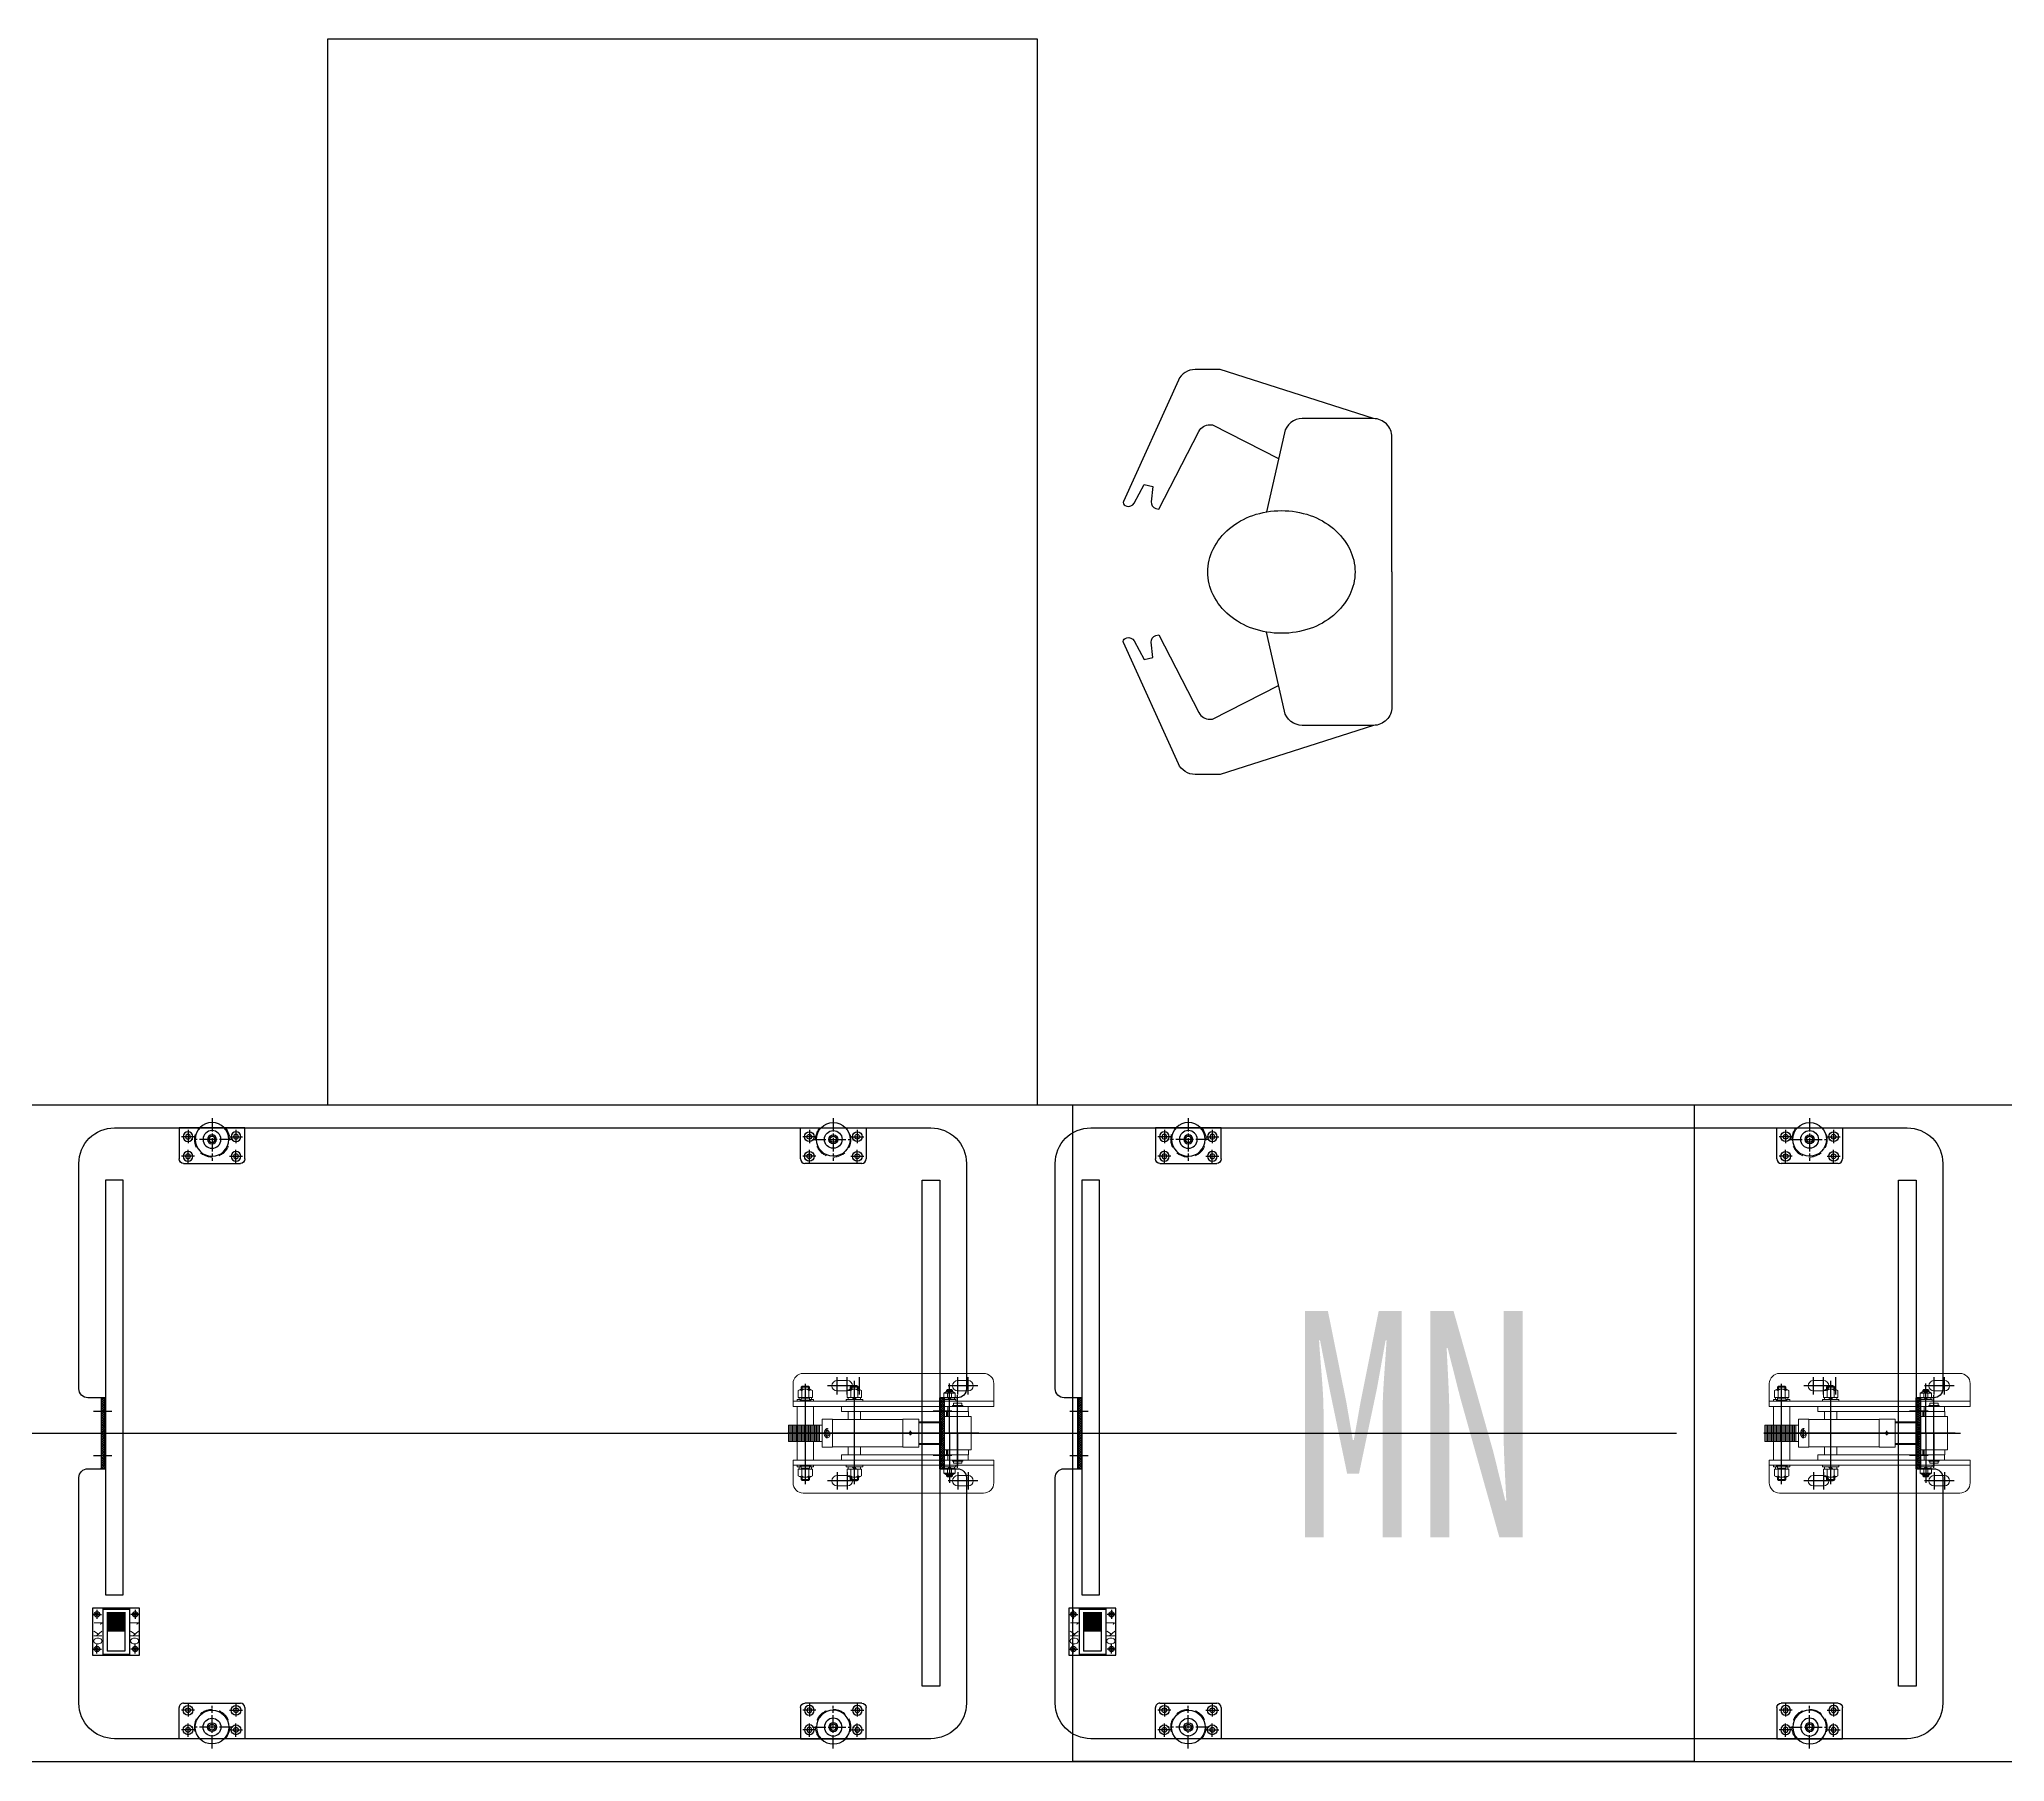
# Model space of a CAD drawing. Extents: x 539033 to 804858, y 468425 to 1263560.
# Drawn here: x 728751 to 730965, y 508501 to 510441 of the extents above; entities that cross this region are included whole.
import ezdxf

# ---------------------------------------------------------------- set-up
doc = ezdxf.new("R2010")
doc.units = 0
doc.header["$LTSCALE"] = 1000
doc.header["$MEASUREMENT"] = 0
for name, pattern in [('3', [5, 2.5, -1.25, 0, -1.25]), ('ACAD_ISO04W100', [30, 24, -3, 0, -3]), ('CENTER', [50.8, 31.75, -6.35, 6.35, -6.35]), ('CENTER2', [1.125, 0.75, -0.125, 0.125, -0.125]), ('CENTERX2', [4, 2.5, -0.5, 0.5, -0.5]), ('DASHDOT', [25.4, 12.7, -6.35, 0, -6.35]), ('DASHED', [0.75, 0.5, -0.25]), ('HIDDEN', [0.375, 0.25, -0.125])]:
    doc.linetypes.add(name, pattern=pattern)
doc.layers.get('0').update_dxf_attribs({"linetype": 'CONTINUOUS'})
for name, color, linetype in [('1', 1, 'DASHDOT'), ('11', 230, 'CONTINUOUS'), ('C', 1, 'CONTINUOUS'), ('DIM', 6, 'CONTINUOUS'), ('L2', 7, 'CONTINUOUS'), ('流水线', 4, 'CONTINUOUS')]:
    doc.layers.add(name, color=color, linetype=linetype)
for name, color, linetype, lineweight in [('3', 7, 'ACAD_ISO04W100', 15), ('7', 7, '3', 9), ('CAXA0', 7, 'CONTINUOUS', 25)]:
    doc.layers.add(name, color=color, linetype=linetype, lineweight=lineweight)
doc.styles.add('HZ1', font='', dxfattribs={"width": 0.8})
doc.styles.get("Standard").update_dxf_attribs({"font": 'txt.shx', "width": 0.7, "height": 500, "bigfont": 'hzdx.shx'})
doc.styles.get('HZ1').set_extended_font_data('SimSun')

# ---------------------------------------------------------------- blocks, each defined once
blk = doc.blocks.new('A$C02164963')
for p, q in [((0, 53), (0, 0)), ((53, 53), (0, 53)), ((11.5, 53), (11.5, 0)), ((11.5, 52), (41.5, 52)), ((16.5, 48.5), (16.5, 4.5)), ((36.5, 48.5), (36.5, 4.5)), ((41.5, 53), (41.5, 0)), ((53, 0), (53, 53)), ((11.5, 1), (41.5, 1)), ((36.5, 4.5), (16.5, 4.5)), ((0, 0), (53, 0))]:
    blk.add_line(p, q)
at = {"color": 1, "linetype": 'CENTER'}
for p, q in [((0, 46), (10, 46)), ((5, 51), (5, 41)), ((53, 46), (43, 46)), ((48, 51), (48, 41)), ((0, 7), (10, 7)), ((5, 2), (5, 12)), ((53, 7), (43, 7)), ((48, 2), (48, 12))]:
    blk.add_line(p, q, dxfattribs=at)
at = {"const_width": 20}
blk.add_lwpolyline([(26.5, 26.5), (26.5, 48.5)], dxfattribs=at)
for centre, radius in [((5, 46), 3), ((5, 46), 1.5), ((48, 46), 3), ((48, 46), 1.5), ((5, 7), 3), ((5, 7), 1.5), ((48, 7), 3), ((48, 7), 1.5)]:
    blk.add_circle(centre, radius)
at = {"text_generation_flag": 4}
for s, p in [('OK', (1.5, 11.8)), ('1', (1.7, 32.2)), ('1', (42.6, 32.2)), ('OK', (42.9, 11.8))]:
    blk.add_text(s, height=9, rotation=90, dxfattribs=at).set_placement(p)
blk = doc.blocks.new('A$C21B97B69')
at = {"color": 1, "linetype": 'CENTER2', "ltscale": 0.02}
for p, q in [((37, 51), (37, 2.9)), ((17.2, 30), (2.7, 30)), ((10, 37.9), (10, 22.7)), ((13.6, 27), (60.4, 27)), ((32, 27), (41.8, 27)), ((56.8, 30), (71.3, 30)), ((64, 37.9), (64, 22.7)), ((17.2, 8), (2.7, 8)), ((10, 0.1), (10, 15.3)), ((56.8, 8), (71.3, 8)), ((64, 0.1), (64, 15.3))]:
    blk.add_line(p, q, dxfattribs=at)
at = {"color": 4}
for p, q in [((0, 40), (74, 40)), ((0, 5), (0, 40)), ((74, 40), (74, 5)), ((69, 0), (5, 0))]:
    blk.add_line(p, q, dxfattribs=at)
for centre, radius in [((37, 27), 19), ((10, 30), 5.5), ((10, 30), 2.75), ((37, 27), 10), ((37, 27), 5), ((37, 27), 3.38), ((64, 30), 5.5), ((64, 30), 2.75), ((10, 8), 5.5), ((10, 8), 2.75), ((64, 8), 5.5), ((64, 8), 2.75)]:
    blk.add_circle(centre, radius, dxfattribs=at)
at = {"color": 4, "linetype": 'HIDDEN', "lineweight": 9, "ltscale": 0.06}
blk.add_arc((36.9, 27), 20, 139.3169, 40.6831, dxfattribs=at)
at = {"color": 4}
for centre, start, end in [((5, 5), 180, 270), ((69, 5), 270, 0)]:
    blk.add_arc(centre, 5, start, end, dxfattribs=at)
blk = doc.blocks.new('A$C2E146BF2')
h = blk.add_hatch()
h.set_pattern_fill('ANSI37', color=2, scale=15, style=0)
h.set_pattern_definition([(135, (109616.842, 27284.7453), (1.325825215, 1.325825215), []), (45, (109616.842, 27284.7453), (1.325825215, -1.325825215), [])])
h.paths.add_polyline_path([(30, 395), (25, 395), (25, 315), (30, 315)])
h = blk.add_hatch()
h.set_pattern_fill('ANSI37', color=2, scale=15, style=0)
h.set_pattern_definition([(45, (-108616.8856, 27284.7453), (-1.325825215, 1.325825215), []), (135, (-108616.8856, 27284.7453), (-1.325825215, -1.325825215), [])])
h.paths.add_polyline_path([(970, 395), (975, 395), (975, 315), (970, 315)])
at = {"color": 1, "linetype": 'CENTER'}
for p, q in [((16.4, 380), (37.3, 380)), ((983.5, 380), (962.6, 380)), ((16.4, 330), (37.3, 330)), ((983.5, 330), (962.6, 330))]:
    blk.add_line(p, q, dxfattribs=at)
at = {"color": 4}
blk.add_lwpolyline([(10, 395, -0.414214), (0, 405), (0, 659, -0.414214), (40, 699), (960, 699, -0.414214), (1000, 659), (1000, 405, -0.414214), (990, 395), (970, 395), (970, 315), (990, 315, -0.414214), (1000, 305), (1000, 51, -0.414214), (960, 11), (40, 11, -0.414214), (0, 51), (0, 305, -0.414214), (10, 315), (30, 315), (30, 395)], format="xyb", close=True, dxfattribs=at)
for points in [[(30, 395), (25, 395), (25, 315), (30, 315)], [(970, 395), (975, 395), (975, 315), (970, 315)]]:
    blk.add_lwpolyline(points, close=True, dxfattribs=at)
at = {"layer": 'CAXA0', "lineweight": 25}
for points in [[(30, 640), (30, 173.1), (50, 173.1), (50, 640)], [(950, 70), (950, 640), (970, 640), (970, 70)]]:
    blk.add_lwpolyline(points, close=True, dxfattribs=at)
at = {"linetype": 'ByBlock', "xscale": -1}
blk.add_blockref('A$C21B97B69', (187, 659), dxfattribs=at)
at = {"linetype": 'ByBlock'}
blk.add_blockref('A$C21B97B69', (813, 659), dxfattribs=at)
blk.add_blockref('A$C02164963', (15.4, 105))
at = {"linetype": 'ByBlock', "rotation": 180}
blk.add_blockref('A$C21B97B69', (187, 51), dxfattribs=at)
at = {"linetype": 'ByBlock', "xscale": -1, "rotation": 180}
blk.add_blockref('A$C21B97B69', (813, 51), dxfattribs=at)
blk = doc.blocks.new('工位')
at = {"layer": '11', "color": 230}
for points in [[(-208.3, -155.1), (-275, 53.2), (-275, 87.1, -0.294108), (-260.3, 109.9), (-95.9, 184.6, -0.446254), (-90.2, 182.1), (-89.5, 180, -0.364113), (-93.5, 170), (-119, 156.4), (-116, 144.5), (-95.4, 146.7, -0.368169), (-86.4, 140.6), (-85.3, 136.6), (-191, 82, 0.280456), (-200, 67.2), (-200, 63.5), (-154.3, -26.2)], [(208.3, -155.1), (275, 53.2), (275, 87.1, 0.294108), (260.3, 109.9), (95.9, 184.6, 0.446254), (90.2, 182.1), (89.5, 180, 0.364113), (93.5, 170), (119, 156.4), (116, 144.5), (95.4, 146.7, 0.368169), (86.4, 140.6), (85.3, 136.6), (191, 82, -0.280456), (200, 67.2), (200, 63.5), (154.3, -26.2)], [(0, -180.1), (-183.3, -180.1, -0.414214), (-208.3, -155.1), (-208.3, -58.4, -0.350404), (-188.9, -34.1), (-81.6, -9.8)], [(0, -180.1), (183.3, -180.1, 0.414214), (208.3, -155.1), (208.3, -58.4, 0.350404), (188.9, -34.1), (81.6, -9.8)]]:
    blk.add_lwpolyline(points, format="xyb", dxfattribs=at)
blk.add_lwpolyline([(0, 69.9, 0.115836), (-31.1, 62.6, 0.104065), (-58.9, 40.6, 0.09084), (-76.8, 8.9, 0.083285), (-83.3, -30.1, 0.083285), (-76.8, -69.2, 0.09084), (-58.9, -100.8, 0.104065), (-31.1, -122.8, 0.115836), (0, -130.1, 0.115836), (31.1, -122.8, 0.104065), (58.9, -100.8, 0.09084), (76.8, -69.2, 0.083285), (83.3, -30.1, 0.083285), (76.8, 8.9, 0.09084), (58.9, 40.6, 0.104065), (31.1, 62.6, 0.115836)], format="xyb", close=True, dxfattribs=at)
blk = doc.blocks.new('A$C048B24C4')
blk.add_blockref('工位', (275, 180.1))
blk = doc.blocks.new('555')
at = {"xscale": -1, "rotation": 180}
blk.add_blockref('A$C048B24C4', (-275, 250), dxfattribs=at)
blk = doc.blocks.new('A$C2E7C497D')
at = {"xscale": -1}
blk.add_blockref('555', (275, 114.8), dxfattribs=at)
blk = doc.blocks.new('A$C64297987')
at = {"layer": '流水线', "linetype": 'DASHED', "rotation": 180}
blk.add_blockref('A$C2E7C497D', (550, 364.8), dxfattribs=at)
blk = doc.blocks.new('A$C1BEA0190')
at = {"layer": '流水线', "linetype": 'DASHED'}
blk.add_blockref('A$C64297987', (0, 0), dxfattribs=at)
blk = doc.blocks.new('A$C31781135')
at = {"layer": 'C', "color": 7, "linetype": 'Continuous', "xscale": -0.6, "yscale": 0.6, "zscale": 0.6, "rotation": 180}
blk.add_blockref('A$C1BEA0190', (0, 218.9), dxfattribs=at)
blk = doc.blocks.new('A$C5F623BC8')
at = {"layer": 'DIM', "linetype": 'Continuous', "xscale": 3.6, "yscale": 3.6, "zscale": 3.6}
blk.add_blockref('A$C31781135', (0, 0), dxfattribs=at)
blk = doc.blocks.new('A$C3CBE0720')
at = {"layer": '7', "linetype": 'Continuous', "xscale": -0.384, "yscale": 0.384, "zscale": 0.384, "rotation": 180}
blk.add_blockref('A$C5F623BC8', (0, 302.6), dxfattribs=at)
blk = doc.blocks.new('A$C55651892')
at = {"linetype": 'ByBlock'}
blk.add_blockref('A$C3CBE0720', (0, 0), dxfattribs=at)
blk = doc.blocks.new('A$C458E0670')
at = {"linetype": 'ByBlock', "xscale": -1}
blk.add_blockref('A$C55651892', (456.2, 0), dxfattribs=at)
blk = doc.blocks.new('0')
at = {"layer": 'L2', "rotation": 90}
blk.add_blockref('A$C458E0670', (-163.5, -202.4), dxfattribs=at)
blk = doc.blocks.new('A$C0F10309A')
at = {"color": 5, "linetype": 'DASHED', "xscale": -1, "rotation": 270}
blk.add_blockref('0', (202.4, 466), dxfattribs=at)
blk = doc.blocks.new('A$C226D065B')
at = {"xscale": -1, "rotation": 180}
blk.add_blockref('A$C0F10309A', (0, 302.6), dxfattribs=at)
blk = doc.blocks.new('A$C4D7979D7')
at = {"layer": '1', "linetype": 'CENTERX2'}
for p, q in [((18.2, 121), (51.6, 121)), ((29.1, 111.2), (29.1, 130.7)), ((40.7, 111.2), (40.7, 130.7)), ((50, 67.5), (50, 123.5)), ((154.2, 121), (187.6, 121)), ((157.1, 125), (157.1, 8.3)), ((165.1, 111.2), (165.1, 130.7)), ((176.7, 111.2), (176.7, 130.7)), ((212.4, 124.7), (212.4, 11.7)), ((40.8, 106.5), (40.8, 24.5)), ((40.8, 67.5), (40.8, 104.6)), ((232.4, 67.5), (10.9, 67.5)), ((16.9, 67.5), (232.3, 67.5)), ((40.8, 67.5), (40.8, 30.3)), ((50, 67.5), (50, 11.5)), ((94, 69.8), (94, 64.8)), ((187.7, 72.4), (187.7, 61.8)), ((29.1, 23.7), (29.1, 4.2)), ((40.7, 23.7), (40.7, 4.2)), ((151.2, 23.7), (151.2, 4.2)), ((165.1, 23.7), (165.1, 4.2)), ((176.7, 23.7), (176.7, 4.2)), ((18.2, 14), (51.6, 14)), ((154.2, 14), (187.6, 14))]:
    blk.add_line(p, q, dxfattribs=at)
at = {"layer": '3', "linetype": 'Continuous'}
for p, q in [((11.6, 134.9), (214.7, 134.9)), ((0, 97.7), (0, 123.3)), ((43.6, 112.6), (46.5, 114.3)), ((43.6, 107.2), (43.6, 112.6)), ((56.4, 112.6), (43.6, 112.6)), ((46.5, 115.5), (47.7, 116.7)), ((46.5, 114.3), (46.5, 115.5)), ((53.5, 115.5), (46.5, 115.5)), ((53.5, 114.3), (46.5, 114.3)), ((47.7, 114.3), (47.7, 116.7)), ((52.3, 116.7), (47.7, 116.7)), ((47.7, 107.2), (47.7, 112.6)), ((52.3, 114.3), (52.3, 116.7)), ((53.5, 115.5), (52.3, 116.7)), ((52.3, 107.2), (52.3, 112.6)), ((53.5, 114.3), (53.5, 115.5)), ((56.4, 112.6), (53.5, 114.3)), ((56.4, 107.2), (56.4, 112.6)), ((149, 115.4), (151.9, 117.1)), ((149, 107.8), (149, 115.4)), ((162.4, 117.1), (151.9, 117.1)), ((152.5, 119.4), (153.7, 120.6)), ((161.8, 119.4), (152.5, 119.4)), ((152.5, 119.4), (152.5, 117.1)), ((153.1, 115.4), (153.1, 107.8)), ((160.6, 120.6), (153.7, 120.6)), ((153.7, 120.6), (153.7, 117.1)), ((160.6, 120.6), (160.6, 117.1)), ((160.6, 120.6), (161.8, 119.4)), ((161.2, 115.4), (161.2, 107.8)), ((161.8, 119.4), (161.8, 117.1)), ((165.3, 115.4), (162.4, 117.1)), ((165.3, 107.8), (165.3, 115.4)), ((204.2, 115.4), (207.1, 117.1)), ((204.2, 107.8), (204.2, 115.4)), ((217.6, 117.1), (207.1, 117.1)), ((207.7, 119.4), (208.9, 120.6)), ((217, 119.4), (207.7, 119.4)), ((207.7, 119.4), (207.7, 117.1)), ((208.3, 115.4), (208.3, 107.8)), ((208.9, 120.6), (208.9, 117.1)), ((215.8, 120.6), (208.9, 120.6)), ((215.8, 120.6), (215.8, 117.1)), ((215.8, 120.6), (217, 119.4)), ((216.4, 115.4), (216.4, 107.8)), ((217, 119.4), (217, 117.1)), ((220.5, 115.4), (217.6, 117.1)), ((220.5, 107.8), (220.5, 115.4)), ((226.3, 97.7), (226.3, 123.3)), ((0, 103.5), (226.3, 103.5)), ((0, 97.7), (226.3, 97.7)), ((28.7, 86.1), (28.7, 91.9)), ((52, 91.9), (28.7, 91.9)), ((29, 91.9), (29, 97.7)), ((29, 91.9), (171.5, 91.9)), ((46.6, 98.9), (34.9, 98.9)), ((34.9, 97.7), (34.9, 98.9)), ((36.1, 98.9), (36.1, 101.2)), ((45.5, 101.2), (36.1, 101.2)), ((45.2, 98.9), (36.4, 98.9)), ((45.2, 97.7), (36.4, 97.7)), ((59.3, 97.7), (40.7, 97.7)), ((43, 103.5), (43, 105.4)), ((57, 105.4), (43, 105.4)), ((57, 103.5), (43, 103.5)), ((56.4, 107.2), (43.6, 107.2)), ((44.5, 105.4), (44.5, 107.2)), ((45.5, 98.9), (45.5, 101.2)), ((46.6, 97.7), (46.6, 98.9)), ((48.2, 107.2), (50, 105.4)), ((50, 107.2), (51.9, 105.4)), ((52, 91.9), (52, 97.7)), ((52, 91.9), (52, 86.1)), ((52.3, 86.1), (52.3, 91.9)), ((53.5, 86.1), (53.5, 91.9)), ((55.5, 105.4), (55.5, 107.2)), ((57, 103.5), (57, 105.4)), ((166.4, 105.4), (147.8, 105.4)), ((147.8, 103.5), (147.8, 105.4)), ((166.4, 103.5), (147.8, 103.5)), ((165.3, 107.8), (149, 107.8)), ((150.2, 105.4), (150.2, 107.8)), ((150.2, 82.9), (150.2, 91.9)), ((154.7, 107.8), (157.1, 105.4)), ((157.1, 107.8), (159.6, 105.4)), ((164.1, 105.4), (164.1, 107.8)), ((164.1, 82.9), (164.1, 91.9)), ((166.4, 105.4), (166.4, 103.5)), ((171.5, 91.9), (171.5, 97.7)), ((203.1, 103.5), (203.1, 105.4)), ((207.7, 105.4), (203.1, 105.4)), ((203.1, 76.8), (203.1, 97.7)), ((220.5, 107.8), (204.2, 107.8)), ((205.4, 105.4), (205.4, 107.8)), ((218.2, 104.7), (206.2, 104.7)), ((206.2, 103.5), (206.2, 104.7)), ((207.7, 104.7), (207.7, 107)), ((217, 107), (207.7, 107)), ((216.8, 104.7), (207.9, 104.7)), ((209.9, 107.8), (210.7, 107)), ((212.4, 107.8), (213.2, 107)), ((217, 104.7), (217, 107)), ((221.7, 105.4), (217, 105.4)), ((218.2, 103.5), (218.2, 104.7)), ((219.3, 105.4), (219.3, 107.8)), ((221.7, 105.4), (221.7, 103.5)), ((221.7, 76.8), (221.7, 97.7)), ((25.7, 67.5), (25.7, 86.1)), ((25.7, 86.1), (55.9, 86.1)), ((25.7, 67.5), (25.7, 48.8)), ((55.9, 67.5), (55.9, 86.1)), ((59.1, 73.3), (55.9, 73.3)), ((55.9, 67.5), (55.9, 48.8)), ((59.1, 80.2), (59.1, 54.7)), ((84.7, 80.2), (59.1, 80.2)), ((84.7, 79.1), (59.1, 79.1)), ((84.7, 83.2), (84.7, 51.8)), ((102.7, 83.2), (84.7, 83.2)), ((102.7, 83.2), (102.7, 51.8)), ((181.8, 82.9), (102.7, 82.9)), ((181.8, 83.2), (181.8, 51.8)), ((193.5, 83.2), (181.8, 83.2)), ((193.5, 83.2), (193.5, 51.8)), ((193.5, 76.8), (231.3, 76.8)), ((196.4, 76.8), (196.4, 58.2)), ((197.8, 76.8), (197.8, 58.2)), ((199.3, 76.8), (199.3, 58.2)), ((200.7, 76.8), (200.7, 58.2)), ((202.2, 76.8), (202.2, 58.2)), ((203.6, 76.8), (203.6, 58.2)), ((205.1, 76.8), (205.1, 58.2)), ((206.5, 76.8), (206.5, 58.2)), ((208, 76.8), (208, 58.2)), ((209.4, 76.8), (209.4, 58.2)), ((210.9, 76.8), (210.9, 58.2)), ((212.4, 76.8), (212.4, 58.2)), ((213.8, 76.8), (213.8, 58.2)), ((215.3, 76.8), (215.3, 58.2)), ((216.7, 76.8), (216.7, 58.2)), ((218.2, 76.8), (218.2, 58.2)), ((219.6, 76.8), (219.6, 58.2)), ((221.1, 76.8), (221.1, 58.2)), ((222.5, 76.8), (222.5, 58.2)), ((224, 76.8), (224, 58.2)), ((225.4, 76.8), (225.4, 58.2)), ((226.9, 76.8), (226.9, 58.2)), ((228.3, 76.8), (228.3, 58.2)), ((229.8, 76.8), (229.8, 58.2)), ((231.3, 76.8), (231.3, 58.2)), ((25.7, 48.8), (55.9, 48.8)), ((28.7, 48.8), (28.7, 43)), ((52, 43), (52, 48.8)), ((52.3, 48.8), (52.3, 43)), ((53.5, 48.8), (53.5, 43)), ((59.1, 61.6), (55.9, 61.6)), ((84.7, 55.8), (59.1, 55.8)), ((84.7, 54.7), (59.1, 54.7)), ((102.7, 51.8), (84.7, 51.8)), ((181.8, 52), (102.7, 52)), ((150.2, 52), (150.2, 43)), ((164.1, 52), (164.1, 43)), ((193.5, 51.8), (181.8, 51.8)), ((193.5, 58.2), (231.3, 58.2)), ((203.1, 58.2), (203.1, 37.2)), ((221.7, 58.2), (221.7, 37.2)), ((0, 37.2), (226.3, 37.2)), ((0, 37.2), (0, 11.6)), ((0, 31.4), (226.3, 31.4)), ((52, 43), (28.7, 43)), ((29, 43), (171.5, 43)), ((29, 43), (29, 37.2)), ((35, 37.2), (35, 36.1)), ((46.6, 36.1), (35, 36.1)), ((36.1, 36.1), (36.1, 33.7)), ((45.5, 33.7), (36.1, 33.7)), ((45.2, 37.2), (36.4, 37.2)), ((45.2, 36.1), (36.4, 36.1)), ((59.3, 37.2), (40.7, 37.2)), ((57, 31.4), (43, 31.4)), ((43, 31.4), (43, 29.5)), ((57, 29.5), (43, 29.5)), ((56.4, 27.7), (43.6, 27.7)), ((43.6, 27.7), (43.6, 22.3)), ((56.4, 22.3), (43.6, 22.3)), ((43.6, 22.3), (46.5, 20.6)), ((44.5, 29.5), (44.5, 27.7)), ((45.5, 36.1), (45.5, 33.7)), ((46.6, 37.2), (46.6, 36.1)), ((47.7, 27.7), (47.7, 22.3)), ((48.2, 27.7), (50, 29.5)), ((50, 27.7), (51.9, 29.5)), ((52, 43), (52, 37.2)), ((52.3, 27.7), (52.3, 22.3)), ((56.4, 22.3), (53.5, 20.6)), ((55.5, 29.5), (55.5, 27.7)), ((56.4, 27.7), (56.4, 22.3)), ((57, 31.4), (57, 29.5)), ((166.4, 31.4), (147.8, 31.4)), ((147.8, 31.4), (147.8, 29.5)), ((166.4, 29.5), (147.8, 29.5)), ((165.3, 27.1), (149, 27.1)), ((149, 27.1), (149, 19.5)), ((150.2, 29.5), (150.2, 27.1)), ((153.1, 19.5), (153.1, 27.1)), ((154.7, 27.1), (157.1, 29.5)), ((157.1, 27.1), (159.6, 29.5)), ((161.2, 19.5), (161.2, 27.1)), ((164.1, 29.5), (164.1, 27.1)), ((165.3, 27.1), (165.3, 19.5)), ((166.4, 29.5), (166.4, 31.4)), ((171.5, 43), (171.5, 37.2)), ((203.1, 31.4), (203.1, 29.5)), ((207.7, 29.5), (203.1, 29.5)), ((204.2, 27.1), (204.2, 19.5)), ((220.5, 27.1), (204.2, 27.1)), ((205.4, 29.5), (205.4, 27.1)), ((206.4, 31.4), (206.4, 30.2)), ((218.2, 30.2), (206.4, 30.2)), ((207.7, 30.2), (207.7, 27.9)), ((217, 27.9), (207.7, 27.9)), ((216.8, 30.2), (207.9, 30.2)), ((208.3, 19.5), (208.3, 27.1)), ((209.9, 27.1), (210.7, 27.9)), ((212.4, 27.1), (213.2, 27.9)), ((216.4, 19.5), (216.4, 27.1)), ((217, 30.2), (217, 27.9)), ((221.7, 29.5), (217, 29.5)), ((218.2, 31.4), (218.2, 30.2)), ((219.3, 29.5), (219.3, 27.1)), ((220.5, 27.1), (220.5, 19.5)), ((221.7, 29.5), (221.7, 31.4)), ((226.3, 37.2), (226.3, 11.6)), ((53.5, 20.6), (46.5, 20.6)), ((46.5, 20.6), (46.5, 19.4)), ((46.5, 19.4), (47.7, 18.3)), ((53.5, 19.4), (46.5, 19.4)), ((47.7, 20.6), (47.7, 18.3)), ((52.3, 18.3), (47.7, 18.3)), ((52.3, 20.6), (52.3, 18.3)), ((53.5, 19.4), (52.3, 18.3)), ((53.5, 20.6), (53.5, 19.4)), ((149, 19.5), (151.9, 17.8)), ((162.4, 17.8), (151.9, 17.8)), ((152.5, 15.5), (152.5, 17.8)), ((161.8, 15.5), (152.5, 15.5)), ((152.5, 15.5), (153.7, 14.3)), ((153.7, 14.3), (153.7, 17.8)), ((160.6, 14.3), (153.7, 14.3)), ((160.6, 14.3), (160.6, 17.8)), ((160.6, 14.3), (161.8, 15.5)), ((161.8, 15.5), (161.8, 17.8)), ((165.3, 19.5), (162.4, 17.8)), ((204.2, 19.5), (207.1, 17.8)), ((217.6, 17.8), (207.1, 17.8)), ((207.7, 15.5), (207.7, 17.8)), ((217, 15.5), (207.7, 15.5)), ((207.7, 15.5), (208.9, 14.3)), ((208.9, 14.3), (208.9, 17.8)), ((215.8, 14.3), (208.9, 14.3)), ((215.8, 14.3), (215.8, 17.8)), ((215.8, 14.3), (217, 15.5)), ((217, 15.5), (217, 17.8)), ((220.5, 19.5), (217.6, 17.8)), ((11.6, 0), (214.7, 0))]:
    blk.add_line(p, q, dxfattribs=at)
for points in [[(40.7, 115.1), (29.1, 115.1, -1), (29.1, 126.8), (40.7, 126.8, -1)], [(176.7, 115.1), (165.1, 115.1, -1), (165.1, 126.8), (176.7, 126.8, -1)], [(40.7, 8.1), (29.1, 8.1, -1), (29.1, 19.8), (40.7, 19.8, -1)], [(176.7, 8.1), (165.1, 8.1, -1), (165.1, 19.8), (176.7, 19.8, -1)]]:
    blk.add_lwpolyline(points, format="xyb", close=True, dxfattribs=at)
blk.add_lwpolyline([(92.6, 67.5), (93.3, 66.2), (94.8, 66.2), (95.5, 67.5), (94.8, 68.7), (93.3, 68.7)], close=True, dxfattribs=at)
blk.add_circle((94, 67.5), 1.47, dxfattribs=at)
for centre, radius, start, end in [((11.6, 123.3), 11.6, 90, 180), ((214.7, 123.3), 11.6, 0, 90), ((45.6, 110.5), 2.88, 44.9863, 106.9138), ((50, 111.2), 2.71, 30.8315, 149.1685), ((54.4, 110.5), 2.88, 73.0862, 135.0137), ((151, 113.3), 2.88, 44.9863, 106.9138), ((157.2, 111.5), 5.65, 90.1385, 136.2587), ((157.1, 111.5), 5.65, 43.7413, 89.8615), ((163.2, 113.3), 2.88, 73.0862, 135.0137), ((206.3, 113.3), 2.88, 44.9863, 106.9138), ((212.4, 111.5), 5.65, 90.1385, 136.2587), ((212.3, 111.5), 5.65, 43.7413, 89.8615), ((218.5, 113.3), 2.88, 73.0862, 135.0137), ((45.6, 24.4), 2.88, 253.0862, 315.0137), ((50, 23.7), 2.71, 210.8315, 329.1685), ((54.4, 24.4), 2.88, 224.9863, 286.9138), ((11.6, 11.6), 11.6, 180, 270), ((151, 21.6), 2.88, 253.0862, 315.0137), ((157.2, 23.4), 5.65, 223.7413, 269.8615), ((157.1, 23.4), 5.65, 270.1385, 316.2587), ((163.2, 21.6), 2.88, 224.9863, 286.9138), ((206.3, 21.6), 2.88, 253.0862, 315.0137), ((212.4, 23.4), 5.65, 223.7413, 269.8615), ((212.3, 23.4), 5.65, 270.1385, 316.2587), ((214.7, 11.6), 11.6, 270, 0), ((218.5, 21.6), 2.88, 224.9863, 286.9138)]:
    blk.add_arc(centre, radius, start, end, dxfattribs=at)
for major_axis, ratio, start_param, end_param in [((0, 5.23), 0.646868, 2.866308, 7.562214), ((0, 3.29), 0.665997, 3.141593, 9.424778)]:
    blk.add_ellipse((187.7, 67.5), major_axis=major_axis, ratio=ratio, start_param=start_param, end_param=end_param, dxfattribs=at)

msp = doc.modelspace()

# ---------------------------------------------------------------- linework, layer by layer
at = {"color": 3}
for p, q in [((698845.6, 509240.9), (745565.6, 509240.9)), ((698845.6, 508500.9), (745565.6, 508500.9))]:
    msp.add_line(p, q, dxfattribs=at)
at = {"color": 1, "linetype": 'CENTER'}
msp.add_line((698845.6, 508870.9), (745565.6, 508870.9), dxfattribs=at)
at = {"color": 0}
msp.add_lwpolyline([(729075.7, 509240.9), (729875.7, 509240.9), (729875.7, 510440.9), (729075.7, 510440.9), (729075.7, 509240.9)], dxfattribs=at)
at = {"color": 3}
msp.add_lwpolyline([(730615.6, 509240.9), (730615.6, 508500.9), (729915.6, 508500.9), (729915.6, 509240.9), (730615.6, 509240.9)], dxfattribs=at)

# ---------------------------------------------------------------- block references
at = {"rotation": 90}
msp.add_blockref('A$C226D065B', (730275.1, 509612.8), dxfattribs=at)
at = {"linetype": 'ByBlock'}
for p in [(728795.7, 508515.8), (729895.7, 508515.8)]:
    msp.add_blockref('A$C2E146BF2', p, dxfattribs=at)
at = {"color": 1, "rotation": 180}
for p in [(729826.6, 508938.3), (730926.6, 508938.3)]:
    msp.add_blockref('A$C4D7979D7', p, dxfattribs=at)

# ---------------------------------------------------------------- texts
at = {"style": 'HZ1', "width": 0.8}
msp.add_text('MN', height=255, dxfattribs=at).set_placement((730162.2, 508753.4))

doc.saveas('drawing.dxf')
